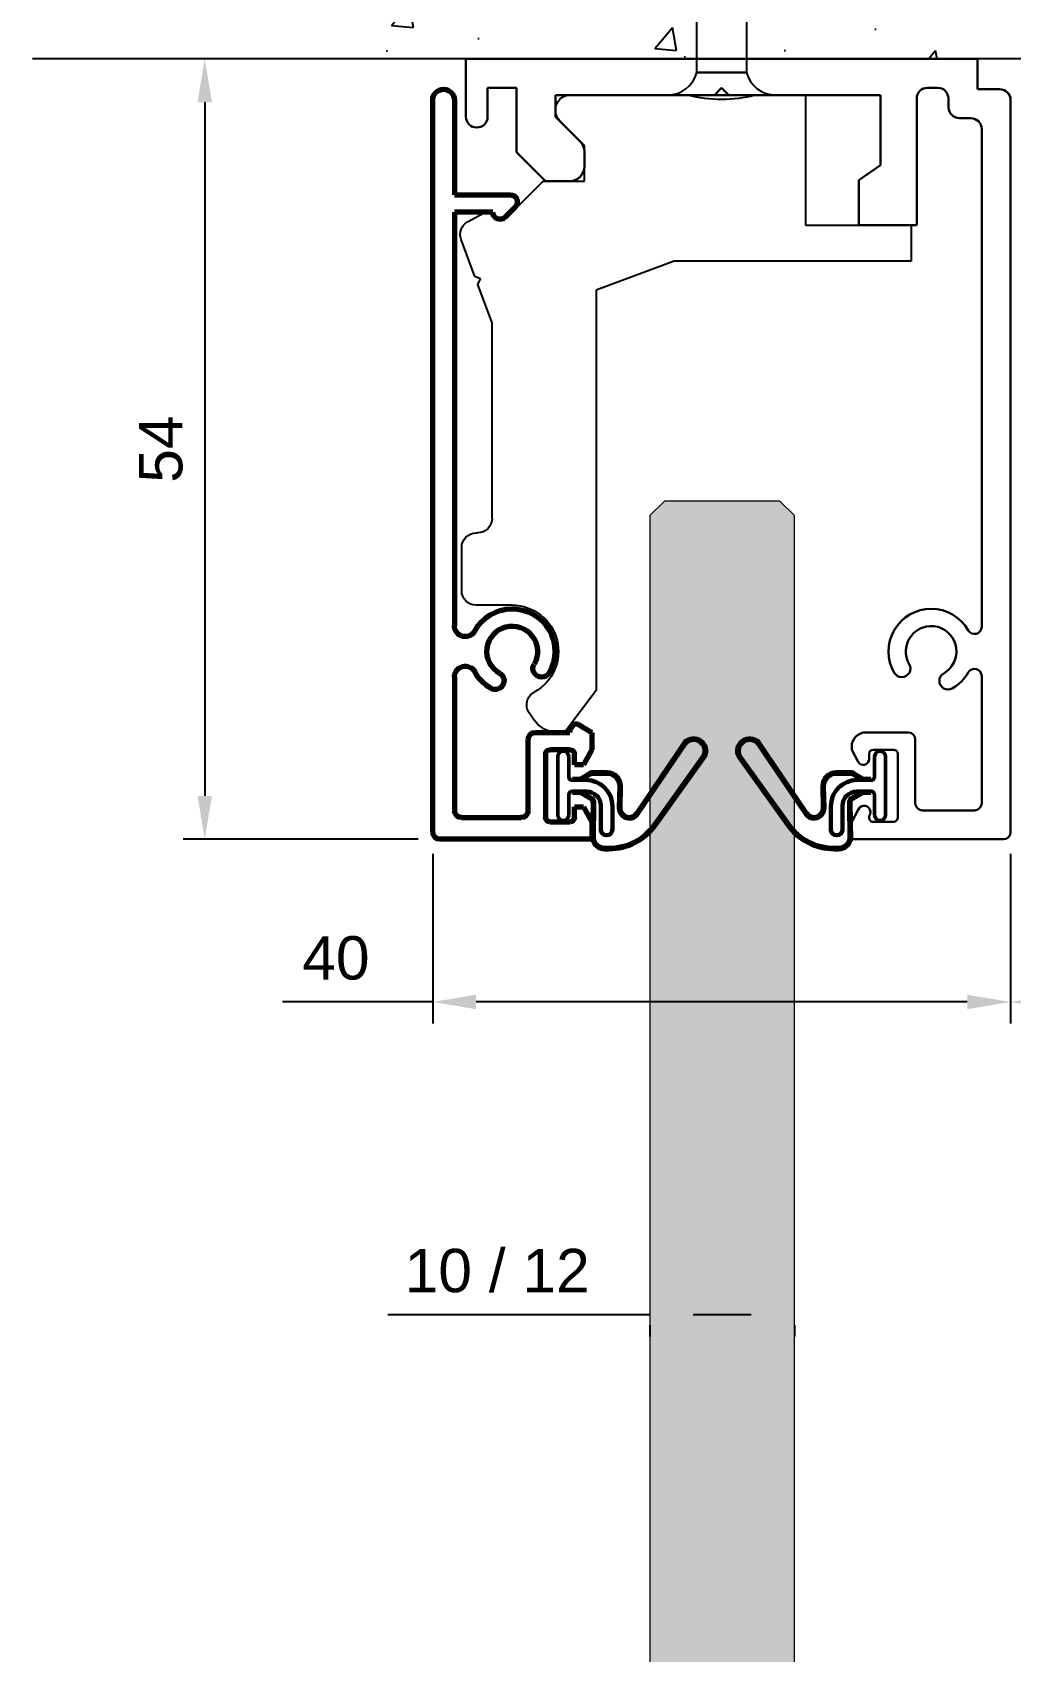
# Model space of a CAD drawing. Header units: millimetres. Extents: x 3394 to 4591, y 1370 to 2211.
# Drawn here: x 4197.3 to 4265, y 2027.5 to 2139.5 of the extents above; entities that cross this region are included whole.
import ezdxf

# ---------------------------------------------------------------- set-up
doc = ezdxf.new("R2010")
doc.units = ezdxf.units.MM
for name, color, linetype in [('48800_-_L2315', 7, 'Continuous'), ('48800_-_L3000', 7, 'Continuous'), ('Blocchi', 7, 'Continuous'), ('PARTENZA_VERTICA', 7, 'Continuous'), ('quote', 3, 'Continuous')]:
    doc.layers.add(name, color=color, linetype=linetype)
for name, color, linetype, lineweight in [('ALUMINIUM', 7, 'Continuous', 30), ('GLASS & JOINTS', 250, 'Continuous', 13), ('Guarnizioni', 30, 'Continuous', 70)]:
    doc.layers.add(name, color=color, linetype=linetype, lineweight=lineweight)
doc.layers.add('GLASS HATCH', color=7, linetype='Continuous', true_color=0xb8ffed, transparency=0.5)
doc.styles.get("Standard").update_dxf_attribs({"font": 'arial.ttf'})
doc.dimstyles.new('ISO-25$0', dxfattribs={"dimtxt": 3, "dimasz": 3, "dimexe": 1.5, "dimexo": 1.5, "dimgap": 1.5, "dimtad": 1, "dimtxsty": 'Standard', "dimcen": 2.5, "dimadec": 0, "dimazin": 0, "dimtfac": 1, "dimtmove": 0, "dimatfit": 3, "dimfxl": 0, "dimarcsym": 0})

# ---------------------------------------------------------------- blocks, each defined once
blk = doc.blocks.new('tassello')
at = {"color": 3}
blk.add_lwpolyline([(3, 1.570796257510665e-07), (-2.999999999999545, -1.570796257510665e-07, -0.3401220104936952), (-1.375000319165338, -1.250000071994691), (1.375000450065272, -1.249999928004968, -0.340122010493692)], format="xyb", close=True, dxfattribs=at)
blk.add_lwpolyline([(1.874999297992872, 2.706655095607857e-07, 0.1333334733354841), (-1.875004240001545, -1.267407697014278e-06)], format="xyb", dxfattribs=at)
blk.add_lwpolyline([(1.375000065449967, -1.249999928004968), (-1.374999934550033, -1.250000071994691), (-1.374999685840066, -6.000006722344892), (-1.514511788918753, -7.995129047307159), (-1.102926612364172, -9.27695898096215), (-1.601707516085298, -9.242081083864718), (-1.70634222071385, -10.73842993679193), (-1.294761733204268, -12.02024455294702), (-1.793536372447306, -11.98536659390868), (-1.898172062717549, -13.48173039186952), (-1.486591798665359, -14.76354558333946), (-1.985366228808743, -14.7286681039526), (-2.090002457646733, -16.22503195333513), (-1.678421875608365, -17.50684657795955), (-2.177196087602624, -17.47196914878975), (-2.281830814848945, -18.9683191748336), (-1.870245669293126, -20.25014801194391), (-2.369025941530708, -20.21527012404079), (-2.456223430502632, -21.46224735550584), (-2.204213907744816, -23.23412025708615), (-1.505914805239172, -23.28295007714667), (-0.2973747557671231, -6.000000015570095), (0.2973753840860809, -5.99999998442911), (1.505917743425016, -23.2829574194476), (2.20421575894261, -23.23412810191633), (2.456225848420218, -21.46224988475228), (2.369028558469836, -20.21527737595682), (1.870245568232804, -20.25015550640762), (2.281832781129651, -18.96831899841698), (2.177197890498974, -17.47196888770259), (1.678417425663156, -17.50684684156101), (2.090002603433732, -16.22501667171377), (1.985367797958588, -14.72867542913707), (1.486590100073954, -14.76355318951244), (1.898173425731329, -13.48173034501428), (1.793538127552893, -11.98537440608982), (1.294759911569599, -12.02025216773109), (1.706343255823867, -10.73842847939204), (1.601708483914081, -9.242080916134114), (1.102927072360217, -9.27695890123016), (1.514512568744976, -7.995128067538985), (1.375000314159479, -6.000006578354487)], close=True, dxfattribs=at)
at = {"color": 8}
for points in [[(0.3129558258256111, -6.222809483613332), (-0.3238356660267527, -6.378417016955609)], [(0.2988003152267993, -6.020378984354466), (-0.309188176994212, -6.168948016188665)], [(0.3767973736285057, -7.13578248027045), (-0.3898966165616002, -7.323133020414502)], [(0.3626418630296939, -6.933352481011639), (-0.3752491275290595, -7.113664519647614)], [(0.4406379214315166, -8.0487534769278), (-0.455958067096617, -8.267847523873456)], [(0.4264834108325886, -7.846325477668984), (-0.441310078063907, -8.058381023106449)], [(0.5044784692349822, -8.961725473585034), (-0.522019517631179, -9.212562027332297)], [(0.4903234586354301, -8.75929497432628), (-0.507372028599093, -9.003093526565408)], [(0.5541645064386103, -9.672266470983345), (-0.5734334791341098, -9.947808030024248)], [(0.6180070542422982, -10.58524496764051), (-0.6394929296684495, -10.89253003348313)], [(0.5683200170378768, -9.874696470242156), (-0.5880809681657411, -10.15727653079125)], [(0.6818491020458168, -11.49822446429778), (-0.7055543802025568, -11.83725253694195)], [(0.6321625648415647, -10.78767546689937), (-0.6541404187005355, -11.10199853425013)], [(0.7456906498491662, -12.41120346095499), (-0.7716158307371188, -12.78197454040094)], [(0.6960041126449141, -11.70065446355659), (-0.7202018692350975, -12.04672103770895)], [(0.8095321976525156, -13.32418245761221), (-0.8376772812716808, -13.72669704385987)], [(0.7598461604484328, -12.61363396021386), (-0.7862633197692048, -12.99144354116788)], [(0.8733742454560343, -14.23716145426931), (-0.9037382318060736, -14.67141954731881)], [(0.8236877082517822, -13.52661295687096), (-0.8523242703040523, -13.9361660446267)], [(-0.8249992814326106, -13.72361754319616), (-0.8249992907649357, -13.54538754319617)], [(-0.8249992328128428, -14.65219104319601), (-0.8249992706523699, -13.92951204319604)], [(0.8250007460760571, -14.24900045680226), (0.8250007092347005, -13.54538745680236)], [(0.9249972934157995, -15.15312645156644), (-0.9249866829140956, -15.60519154843121)], [(0.8875297560553008, -14.43959195352829), (-0.9183857208381596, -14.88088854808564)], [(-0.824999184193075, -15.58076504319604), (-0.8249992220321474, -14.8580855431959)], [(0.8250007946962796, -15.17757395680212), (0.8250007568562978, -14.45488745680223)], [(0.9249978041962095, -15.35901595156633), (-0.9250121721333926, -15.81108704843257)], [(0.9249988420360751, -16.08170595156628), (-0.9249856342935345, -16.53377054843111)], [(-0.8249991355728525, -16.50933854319589), (-0.8249991734119249, -15.78665904319598)], [(0.8250008433160474, -16.10614795680215), (0.8250008054765203, -15.3834609568022)], [(0.9249988528163158, -16.28759495156623), (-0.9250111235128315, -16.73966654843241)], [(0.9249998906566361, -17.01028495156618), (-0.924984085673259, -17.46235004843106)], [(-0.82499908695263, -17.43791204319587), (-0.8249991247921571, -16.71523304319578)], [(0.8250008919358152, -17.034721456802), (0.8250008540962881, -16.31203445680205)], [(0.9250004014365913, -17.21617445156608), (-0.925009574892556, -17.66824554843231)], [(-0.8249990383328623, -18.36648554319584), (-0.8249990761723893, -17.64380654319586)], [(0.8250009405560377, -17.96329495680197), (0.8250009027160559, -17.24060795680214)], [(0.9250004500568139, -18.14474595156605), (-0.9250100262725027, -18.59681754843234)], [(0.9249999392764039, -17.93885695156598), (-0.9249845370532057, -18.39092204843098)], [(-0.8249989897130945, -19.29505904319569), (-0.8249990275521668, -18.57238004319572)], [(0.8250009891762602, -18.89186845680194), (0.8250009513362784, -18.16918195680194)], [(0.9249999986768671, -19.07331795156608), (-0.925009977652735, -19.52538904843232)], [(0.9249994878964571, -18.86742845156607), (-0.924984488433438, -19.31949354843096)], [(-0.824998941092872, -20.22363304319572), (-0.8249989789319443, -19.50095354319581)], [(0.825001037796028, -19.8204419568018), (0.8250009999565009, -19.09775545680202)], [(0.9250000472966349, -20.00188945156594), (-0.9250099290329672, -20.45396104843223)], [(0.9249995365162249, -19.79600045156599), (-0.9249844398136702, -20.24806554843087)], [(-0.8249988924726495, -21.15220654319558), (-0.8249989303121765, -20.4295275431956)], [(0.8250010864157957, -20.74901595680183), (0.8250010485762687, -20.02632895680188)], [(0.9250010959167412, -20.93046095156581), (-0.9250088804128609, -21.3825325484321)], [(0.9250005851363312, -20.72457195156596), (-0.9249833911935639, -21.17663654843079)], [(-0.8047693819517008, -21.35314804213647), (-1.741493178997189e-06, -24.03570749999869)], [(0.8250021145177016, -21.28571295680183), (4.258507033227943e-06, -24.03570749999847)], [(0.8250011145178178, -21.28572095680181), (0.8250010971960364, -20.95490245680185)]]:
    blk.add_lwpolyline(points, dxfattribs=at)
for points in [[(0.9250002003718691, -15.35903179932541, 0.2436589233617568), (0.9250003351239684, -15.15314538471671)], [(-0.9249985898659361, -15.60524022148093, 0.2436589094946543), (-0.9249987084476743, -15.81112662568546)], [(0.9250002489916369, -16.28760529932538, 0.2436589233617568), (0.9250003837441909, -16.08171888471668)], [(-0.9249985412461683, -16.53381372148078, 0.2436589094946543), (-0.9249986598279065, -16.73970012568532)], [(0.9250002976114047, -17.21617879932523, 0.2436589233617568), (0.9250004323639587, -17.01029238471665)], [(-0.9249984926259458, -17.46238722148075, 0.2436589094946543), (-0.9249986112081388, -17.6682736256854)], [(-0.9249984440057233, -18.39096072148072, 0.2436589094946543), (-0.924998562588371, -18.59684712568526)], [(0.9250003462316272, -18.14475229932521, 0.2436589233617568), (0.9250004809837264, -17.93886588471662)], [(-0.9249983953859555, -19.31953422148069, 0.2436589094946543), (-0.9249985139676937, -19.52542062568534)], [(0.9250003948518497, -19.07332579932518, 0.2436589233617568), (0.925000529603949, -18.86743938471659)], [(-0.9249983467661878, -20.24810822148061, 0.2436589094946543), (-0.924998465347926, -20.45399462568514)], [(0.9250004434716175, -20.00189979932509, 0.2436589233617568), (0.9250005782241715, -19.7960133847165)], [(-0.92499829814642, -21.17667422148054, 0.2436589094946543), (-0.9249984167281582, -21.38256062568519)], [(0.9250004920913852, -20.93046579932502, 0.2436589233617568), (0.9250006268439392, -20.72457938471644)]]:
    blk.add_lwpolyline(points, format="xyb", dxfattribs=at)
blk = doc.blocks.new('binario Glass')
at = {"layer": 'ALUMINIUM', "color": 6}
for p, q in [((19.49999999999955, 53.99999999999977), (8.999999999999545, 53.99999999999932)), ((8.999999999999545, 53.99999999999932), (8.999999999999545, 52.79999999999859)), ((8.999999999999545, 52.79999999999859), (9.447058823529005, 51.96176470588193)), ((10.5, 52.79999999999995), (11.89999999999964, 52.79999999999995)), ((20, 2.849999999999682), (19.99999999999955, 53.49999999999977)), ((12.19999999999982, 52.49999999999977), (12.19999999999936, 48.09999999999968)), ((13.89999999999964, 51.99999999999977), (17.5, 52.00000000000023)), ((13.39999999999918, 47.09999999999923), (13.39999999999964, 51.49999999999932)), ((18, 51.49999999999977), (18, 42.70367250373897)), ((9.447058823529005, 48.63823529411661), (8.99999999999909, 47.79999999999768)), ((10.19999999999936, 48.09999999999923), (10.19999999999982, 48.44999999999868)), ((8.99999999999909, 47.79999999999768), (8.99999999999909, 47.60000000000014)), ((11.89999999999918, 47.7999999999995), (10.49999999999955, 47.7999999999995)), ((9.99999999999909, 46.59999999999877), (12.89999999999918, 46.59999999999923)), ((18, 39.29632749626148), (18, 4.849999999999682)), ((13.49999999999955, 11.49999999999977), (9.5, 11.49999999999977)), ((9.5, 11.49999999999977), (9.499999999999545, 8.3961314041087)), ((13.49999999999955, 2.749999999999318), (13.49999999999955, 11.49999999999932)), ((-12.199999999998, 8.450000000000045), (-14.20000000000073, 6.449999999997317)), ((-10.50000000000091, 8.450000000000045), (-12.199999999998, 8.450000000000045)), ((9.499999999999545, 8.396131404108246), (10.99999999999955, 7.345820096793659)), ((-9.50000000000091, 6.414213562370378), (-9.50000000000091, 7.450000000000045)), ((10.99999999999955, 7.345820096794114), (11, 2.499999999999318)), ((-14.20000000000073, 6.449999999997317), (-14.20000000000073, 1.999999999999318)), ((-11.50000000000091, 3.999999999997499), (-9.792893218814243, 5.707106781184166)), ((-17.69999999999982, 3.999999999999773), (-17.69999999999982, -2.273736754432321e-13)), ((-16.20000000000027, 1.999999999999773), (-16.19999999999982, 3.999999999999318)), ((-11.50000000000091, 2.499999999997499), (-11.50000000000091, 3.999999999997499)), ((17.24999999999955, 4.099999999999682), (16.44999999999982, 4.099999999999682)), ((-0.5000000000004547, 2.499999999999318), (-11.50000000000091, 2.499999999997499)), ((-9.094947017729282e-13, 1.999999999999773), (-0.5000000000004547, 2.499999999999773)), ((0.4999999999995453, 2.499999999999318), (-9.094947017729282e-13, 1.999999999999318)), ((10.99999999999955, 2.499999999998863), (0.4999999999995453, 2.499999999998863)), ((15.69999999999982, 3.349999999999682), (15.69999999999982, 2.749999999999773)), ((-14.20000000000073, 1.999999999999773), (-16.20000000000027, 1.999999999999773)), ((14.94999999999982, 1.999999999999773), (14.24999999999955, 1.999999999999773)), ((17.69999999999982, -2.273736754432321e-13), (17.69999999999982, 2.099999999999682)), ((17.69999999999982, 2.099999999999682), (19.25, 2.099999999999682)), ((-17.69999999999982, -2.273736754432321e-13), (17.69999999999982, 2.273736754432321e-13))]:
    blk.add_line(p, q, dxfattribs=at)
for centre, radius, start, end in [((19.49999999999955, 53.49999999999977), 0.5000000000000006, 0, 90), ((10.5, 52.49999999999977), 0.3000000000000116, 90, 206.5650511771013), ((11.89999999999964, 52.49999999999977), 0.3000000000000086, 0, 89.99999999997395), ((9.85923744793854, 52.12521325417515), 0.4434034803196035, 201.6306951433602, 32.86572148394345), ((13.89999999999964, 51.49999999999977), 0.5000000000000006, 90, 180), ((17.5, 51.49999999999977), 0.4999999999999449, 0, 90), ((9.799999999999272, 48.44999999999868), 0.4000000000000341, 0, 151.9275130641248), ((9.99999999999909, 47.59999999999923), 1.00000000000006, 179.9999999999609, 270), ((10.49999999999955, 48.09999999999923), 0.2999999999999531, 180, 270), ((11.89999999999918, 48.09999999999923), 0.3000000000000676, 270, 0), ((12.89999999999964, 47.09999999999923), 0.4999999999999449, 270, 0), ((12.46910902998798, 42.18236283260489), 0.6000000000000225, 329.7924970405892, 149.7924970406004), ((15.66762175605481, 43.03940173452588), 0.6000000000000802, 60.20750295857892, 240.207502958608), ((14.49999999999955, 40.99999999999977), 2.949999999999989, 29.5918457939272, 60.207502958608), ((17.5, 42.70367250373897), 0.5000000000000006, 209.5918457939627, 0), ((14.49999999997817, 40.99999999996339), 2.94999999999993, 149.7924970401803, 330.4081542067611), ((14.49999999999955, 40.99999999999977), 1.74999999999994, 149.7924970412662, 60.207502958608), ((17.5, 39.29632749626148), 0.5000000000000578, 0, 150.4081542068193), ((-10.50000000000091, 7.450000000000045), 0.9999999999999437, 0, 90), ((-10.50000000000091, 6.414213562370378), 1, 314.9999999999816, 0), ((-16.95000000000027, 3.999999999999773), 0.7500000000000008, 0, 180), ((17.24999999999955, 4.849999999999682), 0.7500000000000008, 270, 0), ((16.44999999999982, 3.349999999999682), 0.7500000000000004, 90, 180), ((14.25, 2.749999999999318), 0.7500000000000004, 180, 270), ((14.94999999999982, 2.749999999999318), 0.7500000000000008, 270, 0), ((19.25, 2.849999999999682), 0.7500000000000572, 270, 0)]:
    blk.add_arc(centre, radius, start, end, dxfattribs=at)
blk = doc.blocks.new('copertina Glass')
at = {"layer": 'Guarnizioni', "color": 4}
for p, q in [((-5.499999999999091, 12.50000000000045), (-5.499999999999091, -38.14999999999964)), ((5.500000000000909, 13.00000000000045), (-4.999999999999091, 13.00000000000091)), ((5.500000000000909, 11.80000000000064), (5.500000000000909, 13.00000000000045)), ((-3.499999999999091, 11.50000000000091), (0.6000000000008185, 11.50000000000091)), ((2.300000000001091, 7.100000000000364), (2.300000000000637, 11.50000000000045)), ((2.600000000000819, 11.80000000000064), (4.000000000000909, 11.80000000000064)), ((4.300000000000637, 11.5), (4.300000000000637, 10.75000000000045)), ((4.925000000000637, 10.75000000000045), (5.500000000000909, 11.80000000000064)), ((-3.999999999999091, 1.768473918384188), (-3.999999999999091, 11.00000000000045)), ((1.100000000000819, 11.00000000000045), (1.100000000001273, 6.100000000000364)), ((4.300000000000637, 10.75000000000045), (4.925000000000637, 10.75000000000045)), ((4.925000000000637, 7.850000000000364), (4.300000000001091, 7.850000000000364)), ((4.300000000001091, 7.850000000000364), (4.300000000001091, 7.100000000000364)), ((5.500000000001364, 6.799999999999272), (4.925000000000637, 7.850000000000364)), ((4.000000000000909, 6.800000000000182), (2.600000000001273, 6.800000000000182)), ((5.500000000001364, 5.599999999999909), (5.500000000001364, 6.799999999999272)), ((1.600000000001273, 5.599999999999909), (3.975000000000364, 5.599999999999909)), ((4.075000000000728, 5.300000000000182), (4.225000000000364, 5.099999999999909)), ((4.553047696576868, 5.035282074801671), (5.500000000000909, 5.599999999999909)), ((-3.999999999999091, -30.39999999999964), (-3.999999999999091, -1.768473918382369)), ((0.2056051464423945, -30.74644660940612), (-0.4943948535578784, -30.0464466094063)), ((-1.347948244151212, -30.39999999999964), (-3.999999999999091, -30.39999999999964)), ((-3.999999999999091, -38.14999999999964), (-3.999999999999091, -31.59999999999945)), ((-3.999999999999091, -31.59999999999945), (-0.147948244150939, -31.59999999999945))]:
    blk.add_line(p, q, dxfattribs=at)
for centre, radius, start, end in [((-4.999999999999091, 12.50000000000045), 0.5000000000000006, 90, 180), ((-3.499999999999091, 11.00000000000045), 0.5000000000001149, 90, 180), ((0.6000000000008185, 11.00000000000045), 0.5000000000000006, 0, 90), ((2.600000000000819, 11.50000000000045), 0.2999999999999549, 90, 180), ((4.000000000000909, 11.5), 0.300000000000071, 0, 90), ((2.600000000001273, 7.100000000000364), 0.300000000000071, 180, 270), ((4.000000000000909, 7.100000000000364), 0.3000000000000103, 270, 0), ((1.600000000001273, 6.099999999999909), 0.4999999999999987, 180, 270), ((4.475000000000819, 5.600000000000364), 0.4999999999999433, 180.0000000000261, 216.8698976458805), ((4.425000000000637, 5.25), 0.2500000000000003, 216.8698976457971, 300.8098674093873), ((0, 0), 2.94999999999993, 119.7924970413855, 151.4473626398028), ((-1.167621756053904, 2.039401734526564), 0.5999999999999106, 299.7924970414211, 119.7924970414211), ((-3.249999999999091, 1.768473918384188), 0.7500000000000004, 180, 331.4473626398028), ((9.094947017729282e-13, 4.547473508864641e-13), 2.949999999999991, 208.5526373603022, 30.20750295860624), ((9.094947017729282e-13, 0), 1.749999999999999, 119.792497041392, 30.20750295860624), ((2.030890970018845, 1.182362832594663), 0.6000000000000247, 30.20750295859498, 210.2075029586062), ((-3.249999999999091, -1.768473918382369), 0.7500000000000008, 28.55263735975424, 180), ((-0.8479482441512118, -30.39999999999964), 0.5000000000000572, 45.00000000001843, 180), ((-0.147948244150939, -31.09999999999945), 0.5000000000000577, 270, 45.00000000002764), ((-4.749999999999091, -38.14999999999964), 0.7500000000000008, 180, 0)]:
    blk.add_arc(centre, radius, start, end, dxfattribs=at)
blk = doc.blocks.new('fermavetro Glass')
for p, q in [((2071.713922929584, 1538.556068533343), (2071.238922929586, 1538.556068533343)), ((2073.888922929586, 1535.656068533341), (2071.713922929584, 1538.556068533343)), ((2069.591765045979, 1537.690471859533), (2069.265343987782, 1537.216507258962)), ((2073.888922929592, 1507.953589187821), (2073.888922929586, 1535.656068533341)), ((2068.088922929587, 1529.756068533343), (2065.588922929588, 1529.756068533342)), ((2064.588922929588, 1528.756068533341), (2064.588922929588, 1525.756068533341)), ((2065.588922929588, 1524.756068533342), (2065.688922929588, 1524.756068533342)), ((2066.688922929588, 1523.756068533342), (2066.688922929591, 1510.23030670902)), ((2066.688922929591, 1510.23030670902), (2065.704537606754, 1507.569167395442)), ((2065.881823591666, 1507.183720019586), (2065.49637621581, 1507.006434034675)), ((2065.704537606754, 1507.569167395442), (2065.881823591666, 1507.183720019586)), ((2079.288922929592, 1505.956068533342), (2073.888922929592, 1507.953589187821)), ((2065.49637621581, 1507.006434034674), (2064.55103399498, 1504.450841940525)), ((2095.688922929592, 1505.956068533345), (2079.288922929592, 1505.956068533342)), ((2095.688922929592, 1503.456068533344), (2095.688922929592, 1505.956068533345)), ((2065.001063270453, 1503.230984211682), (2066.094993100023, 1502.619607494708)), ((2066.838922929593, 1503.056068533343), (2067.588922929592, 1503.056068533343)), ((2067.588922929592, 1503.056068533343), (2070.238922929592, 1500.406068533343)), ((2088.388922929595, 1494.456068533343), (2088.388922929593, 1503.456068533343)), ((2088.388922929593, 1503.456068533343), (2095.688922929592, 1503.456068533344)), ((2070.238922929592, 1500.406068533343), (2073.088922929593, 1500.406068533343)), ((2073.088922929593, 1500.406068533343), (2073.088922929593, 1497.956068533343)), ((2073.088922929593, 1497.956068533343), (2071.381816148406, 1496.248961752157)), ((2071.088922929594, 1495.54185497097), (2071.088922929594, 1495.456068533343)), ((2072.088922929594, 1494.456068533343), (2088.388922929595, 1494.456068533343))]:
    blk.add_line(p, q)
for centre, radius, start, end in [((2071.238922929586, 1536.556068533343), 2.000000000000002, 90.00000000001303, 145.4446811713104), ((2070.088922929586, 1536.649305595867), 0.9999999999999993, 145.4446811713285, 241.5631098508546), ((2068.088922929587, 1532.956068533342), 3.200000000000169, 270.000000000013, 61.56310985125698), ((2065.588922929588, 1528.756068533342), 1.000000000000001, 90, 180.000000000013), ((2065.588922929588, 1525.756068533342), 1.000000000000001, 180, 270.000000000013), ((2065.688922929588, 1523.756068533342), 1.000000000000001, 0, 90.00000000001303), ((2065.488922929591, 1504.103906288952), 0.9999999999999999, 159.6999999999925, 240.8000000000046), ((2066.338922929593, 1503.056068533343), 0.5000000000000006, 240.800000000011, 0), ((2072.088922929594, 1495.54185497097), 0.9999999999998866, 134.9999999999816, 180.0000000000261), ((2072.088922929594, 1495.456068533343), 1.000000000000001, 180.0000000000261, 270)]:
    blk.add_arc(centre, radius, start, end)
blk = doc.blocks.new('48800')
at = {"layer": '48800_-_L3000', "linetype": 'Continuous', "lineweight": 5}
h = blk.add_hatch(dxfattribs=at)
h.set_pattern_fill('LINE', color=3, scale=2, angle=45, style=0)
h.set_pattern_definition([(45, (-6239.774805377373, -3270.228350211878), (-4.490128060534577, 4.490128060534577), [])])
edge = h.paths.add_edge_path()
edge.add_arc((9.396389012849795, 2.40966251806185), 0.896706326863548, 334.1295288506058, 494.3643185320288)
edge.add_line((8.769395574795453, 3.050725280414099), (5.444471376502406, -1.862180261775848))
edge.add_arc((4.916598358411647, -1.515421275796598), 0.6315787501057035, 270.0000000002475, 326.69914895622253, ccw=False)
edge.add_arc((4.996062680173054, -1.511926273021345), 0.6400259760442559, 180.3128777849759, 262.8678681542906, ccw=False)
edge.add_line((4.356046246815822, -1.515421275902554), (4.38947250000092, -0.03323105942172333))
edge.add_arc((3.38947250000092, -0.03323105942126858), 0.9999999999999968, 0, 90)
edge.add_line((3.38947250000092, 0.9667689405787314), (2.399999250001201, 0.9667689405787314))
edge.add_arc((2.399999250001201, 0.7141374405787246), 0.2526314999999962, 90, 119.9999999996547)
edge.add_line((2.273683500002335, 0.932922737375975), (1.591578450050292, 0.5391092032627967))
edge.add_arc((1.465262700083258, 0.7578945000459498), 0.2526314999727501, 270, 299.9999999949495, ccw=False)
edge.add_line((1.465262700083258, 0.5052630000727731), (1.010526000001846, 0.5052629999995588))
edge.add_line((1.010526000000937, 0.5052629999995588), (1.010526000000027, 0.405262999999195))
edge.add_line((1.010526000000027, 0.405262999999195), (1.465262700081439, 0.405262999999195))
edge.add_arc((1.465262700083258, 0.7578945000459498), 0.352631500046368, 270, 299.9999999994366)
edge.add_line((1.641578450103225, 0.4525066628298191), (2.323683500001607, 0.8463201969971124))
edge.add_arc((2.399999250001201, 0.7141374405787246), 0.1526315000000054, 90, 119.99999999974361, ccw=False)
edge.add_line((2.399999250001201, 0.8667689405792771), (3.38947250000092, 0.8667689405788224))
edge.add_arc((3.38947250000092, -0.03323105942126858), 0.9000000000000059, 0.06988599971208487, 90, ccw=False)
edge.add_line((4.289471830506045, -0.03213329297705059), (4.256041235630619, -1.514516029156766))
edge.add_arc((4.996062680173054, -1.511926273021345), 0.7400259760442747, 180.2005097174982, 263.3500359557772)
edge.add_arc((4.916598358411647, -1.515421275796598), 0.7315787501057127, 269.5118242481909, 326.6432963274905)
edge.add_line((5.527659461139592, -1.917679645927365), (8.846376224170854, 2.986053794500549))
edge.add_arc((9.396389012849795, 2.40966251806185), 0.7967063268635467, -25.27844735126598, 133.6584744605168, ccw=False)
edge.add_line((10.11680532527498, 2.069454775564282), (6.714339917959478, -2.689066771321905))
edge.add_arc((3.541890162345226, -0.4206835259019499), 3.900000000000003, 269.9999999999866, 324.43425599117296, ccw=False)
edge.add_line((3.541890162344316, -4.320683525902041), (3.251858882145825, -4.320683525902496))
edge.add_arc((3.270429271379726, -3.481853783880979), 0.8390352766452767, 196.6940098438309, 268.7317674874703, ccw=False)
edge.add_line((2.466757206734655, -3.72287537620241), (2.499998554510967, -1.152408388225922))
edge.add_arc((2.14736775000074, -1.151708034281), 0.3526314999903055, 359.886205992474, 419.9999999936312)
edge.add_line((2.323683500029802, -0.8463201971344461), (1.641578450067755, -0.452506662896667))
edge.add_arc((1.465262700102357, -0.7578944999731902), 0.3526314998976901, 59.99999999686333, 89.99999999674895)
edge.add_line((1.465262700122366, -0.4052630000755926), (1.010526000000937, -0.4052630000005593))
edge.add_line((1.010526000000027, -0.4052630000005593), (1.010526000000027, -0.5052630000009231))
edge.add_line((1.010526000000027, -0.5052630000009231), (1.465262700101448, -0.5052630000004683))
edge.add_arc((1.465262700102357, -0.7578944999731902), 0.2526314999727575, 59.99999999363979, 90, ccw=False)
edge.add_line((1.591578450113047, -0.5391092032145934), (2.273683500025072, -0.9329227374987568))
edge.add_arc((2.14736775000074, -1.151708034281), 0.2526315000000008, 0, 59.99999999364178, ccw=False)
edge.add_line((2.399999250001201, -1.151708034281), (2.366572996817013, -3.736473275902426))
edge.add_arc((3.270429271379726, -3.481853783880979), 0.939035276645271, 195.7327148735532, 268.8011990043486)
edge.add_line((3.250783246816354, -4.42068352590195), (3.541890162344316, -4.42068352590195))
edge.add_arc((3.541890162345226, -0.4206835259019499), 4.000000000000004, 269.999999999987, 324.4342559911777)
edge.add_line((6.795684783488468, -2.747230444281286), (10.20322992133242, 2.018395365038032))
at = {"layer": '48800_-_L2315', "color": 3, "linetype": 'Continuous', "lineweight": 50}
for p, q in [((2.36657299682156, 0.8630637995302095), (2.36657299682156, 0.8111730546111175)), ((2.36657299682156, 0.3839548278692746), (2.36657299682156, 0.3326725295596589)), ((3.250783246821811, 0.8667689405783676), (3.250783246821811, 0.8167689405786405)), ((2.36657299682156, -0.4473202594099348), (2.36657299682156, -0.501206485540024)), ((2.36657299682156, -0.8139785796010983), (2.36657299682156, -0.8754870456659773)), ((3.250783246821811, -0.09474503675437518), (3.250783246821811, -0.1654285425979651)), ((3.250783246821811, -3.376517609131497), (3.250783246821811, -3.429402981724252)), ((3.250783246821811, -4.270644441476634), (3.250783246821811, -4.320659023000644))]:
    blk.add_line(p, q, dxfattribs=at)
at = {"layer": '48800_-_L3000', "color": 3, "linetype": 'Continuous', "lineweight": 50}
for p, q in [((8.769395574795453, 3.050725280414099), (5.444471376502406, -1.862180261775848)), ((5.527659461139592, -1.917679645927365), (8.846376224171763, 2.986053794500549)), ((8.884727381443554, 2.953512417873299), (5.569243964262569, -1.94544343311145)), ((0, 2.0210519999996), (0, -2.021052000000054)), ((0.7578945000004751, 0.6315787499993348), (0.7578945000004751, 2.0210519999996)), ((6.673667485195438, -2.659984934842214), (10.07347230572304, 2.09481564561429)), ((10.11680532527498, 2.069454775564282), (6.714339917959478, -2.689066771321905)), ((6.795684783488468, -2.74723044428174), (10.20322992133242, 2.018395365038032)), ((1.465262700083258, 0.5052629999995588), (1.010526000000937, 0.5052629999995588)), ((1.010526000000027, 0.5052629999995588), (1.010526000000027, 0.405262999999195)), ((1.010526000000027, 0.405262999999195), (1.465262700082349, 0.405262999999195)), ((1.961051550000775, 0.3789472499993281), (1.010526000000937, 0.3789472499993281)), ((2.273683500002335, 0.932922737375975), (1.591578450050292, 0.5391092032623419)), ((1.641578450103225, 0.4525066628298191), (2.323683500001607, 0.8463201969971124)), ((2.348683500001243, 0.8030189268074537), (1.700772350085572, 0.4289472499990552)), ((1.700772350085572, 0.4289472499990552), (1.961051550000775, 0.4289472499990552)), ((3.38947250000092, 0.9667689405787314), (2.399999250001201, 0.9667689405787314)), ((2.399999250001201, 0.8667689405788224), (3.38947250000092, 0.8667689405788224)), ((3.38947250000092, 0.8167689405786405), (2.399999250001201, 0.8167689405786405)), ((0.7578945000004751, -2.021052000000509), (0.7578945000004751, -0.6315787500006991)), ((1.010526000000027, -0.3789472500006923), (2.003157050000482, -0.3789472500006923)), ((1.465262700122366, -0.4052630000005593), (1.010526000000937, -0.4052630000005593)), ((1.010526000000027, -0.4052630000005593), (1.010526000000027, -0.5052630000004683)), ((1.010526000000027, -0.5052630000004683), (1.465262700101448, -0.5052630000004683)), ((1.591578450113047, -0.5391092032145934), (2.273683500025072, -0.9329227374987568)), ((2.323683500035258, -0.8463201971262606), (1.641578450068664, -0.4525066628971217)), ((2.003157050000482, -0.4289472500004194), (1.700772350075567, -0.4289472500004194)), ((1.700772350076477, -0.4289472500004194), (2.348683500044899, -0.8030189269425136)), ((4.206039502805652, -1.514029139572358), (4.239470951440126, -0.03160854592488249)), ((4.289471830506045, -0.03213329297705059), (4.256041235630619, -1.514516029156766)), ((4.356046246815822, -1.515421275902554), (4.389472500000011, -0.03323105942172333)), ((2.399999250001201, -1.151708034281455), (2.366572996817013, -3.736473275902426)), ((2.466757206734655, -3.72287537620241), (2.499998554510967, -1.152408388225922)), ((2.549997795196759, -1.152790391997769), (2.516853723221175, -3.715735294495971)), ((2.9531570500003, -3.021052000000509), (2.9531570500003, -1.378947250000238)), ((3.003157050000482, -1.378947250000692), (3.003157050000482, -3.021052000000964)), ((3.761051550000047, -3.021052000000509), (3.761051550000047, -1.421052750000399)), ((3.811051550001139, -1.421052750000399), (3.811051550001139, -3.021052000000509)), ((3.250783246816354, -4.42068352590195), (3.541890162344316, -4.42068352590195)), ((3.541890162344316, -4.320683525902496), (3.251858882145825, -4.320683525902496)), ((3.252420776332656, -4.270683525902314), (3.541890162344316, -4.270683525902314))]:
    blk.add_line(p, q, dxfattribs=at)
for centre, radius, start, end in [((0.378947250001147, 2.0210519999996), 0.3789472500000008, 0, 180), ((9.396389012849795, 2.40966251806185), 0.896706326863442, 334.1295288505872, 134.3643185320363), ((9.396389012849795, 2.40966251806185), 0.7967063268636893, 334.7215526487413, 133.6584744605154), ((9.396389012849795, 2.40966251806185), 0.7467063268635303, 335.0613537848866, 133.2532824193669), ((1.010526000000027, 0.6315787499993348), 0.252631499999989, 180, 270), ((1.465262700083258, 0.7578945000459498), 0.2526314999727738, 270, 299.9999999949428), ((1.465262700083258, 0.7578945000459498), 0.3526315000463853, 270, 299.9999999994252), ((1.961051550000775, -1.421052750000399), 1.849999999999685, 0, 90), ((1.961051550000775, -1.421052750000399), 1.800000000000006, 0, 90), ((2.399999250001201, 0.7141374405787246), 0.252631499999989, 90, 119.9999999996709), ((2.399999250001201, 0.7141374405787246), 0.1526314999999399, 90, 119.9999999997291), ((2.399999250001201, 0.7141374405787246), 0.1026314999998945, 90, 119.9999999999035), ((3.38947250000092, -0.03323105942126858), 0.999999999999994, 0, 90), ((3.38947250000092, -0.03323105942126858), 0.9000000000001229, 0.06988599970922103, 90), ((3.38947250000092, -0.03323105942126858), 0.850000000000003, 0.1093685082818924, 90), ((1.010526000000027, -0.6315787500006991), 0.2526315000000029, 90, 180), ((1.465262700102357, -0.7578944999731902), 0.3526314998976521, 59.99999999687436, 89.99999999674311), ((1.465262700102357, -0.7578944999731902), 0.2526314999728996, 59.99999999365227, 90), ((2.003157050000482, -1.378947250000692), 0.9999999999998899, 0, 90), ((2.003157050000482, -1.378947250000692), 0.9500000000000098, 0, 90), ((2.14736775000074, -1.151708034281), 0.2526315000000834, 0, 59.99999999340662), ((2.14736775000074, -1.151708034281), 0.3526314999903036, 359.8862059924704, 59.99999999361668), ((2.147367750009835, -1.151708034275543), 0.40263149999061, 359.8459767700854, 59.99999999350037), ((0.378947250001147, -2.021052000000509), 0.3789472499999974, 180, 0), ((4.996062680173054, -1.511926273021345), 0.7900259760441394, 180.1525083024812, 263.5451577445012), ((4.996062680173054, -1.511926273021345), 0.7400259760442733, 180.2005097174938, 263.3500359557647), ((4.996062680173054, -1.511926273021345), 0.6400259760441888, 180.3128777849853, 262.8678681542962), ((4.916598358411647, -1.515421275796598), 0.7815787501056921, 269.3145215482322, 326.6194820430252), ((4.916598358411647, -1.515421275796598), 0.7315787501057879, 269.511824248194, 326.6432963275067), ((4.916598358411647, -1.515421275796598), 0.6315787501056129, 270.0000000002345, 326.6991489562507), ((3.382104300000719, -3.021052000000509), 0.4289472499999953, 180, 0), ((3.382104300000719, -3.021052000000509), 0.3789472499999974, 180, 0), ((3.541890162345226, -0.4206835259019499), 3.850000000000353, 269.9999999999739, 324.434255991183), ((3.541890162345226, -0.4206835259019499), 3.900000000000085, 269.9999999999739, 324.434255991183), ((3.541890162345226, -0.4206835259019499), 4.000000000000004, 269.9999999999739, 324.434255991183), ((3.270429271379726, -3.481853783881434), 0.9390352766452355, 195.7327148735173, 268.8011990043589), ((3.270429271379726, -3.481853783880979), 0.8390352766455319, 196.6940098438362, 268.7317674874655), ((3.270429271379726, -3.481853783880979), 0.7890352766453878, 197.2423774141881, 268.6921999648625)]:
    blk.add_arc(centre, radius, start, end, dxfattribs=at)
at = {"layer": 'PARTENZA_VERTICA', "color": 3, "linetype": 'Continuous', "lineweight": 50}
for p, q in [((2.200000000006185, 0.7171764680629167), (2.200000000006185, 0.7749114949810973)), ((2.200000000006185, 0.3630166539855963), (2.200000000006185, 0.4134508990123322)), ((2.200000000006185, -0.4495642003203102), (2.200000000006185, -0.3985122174594835)), ((2.200000000006185, -0.7749114950875082), (2.200000000006185, -0.7171764681493187))]:
    blk.add_line(p, q, dxfattribs=at)
blk = doc.blocks.new('*D33')
at = {"layer": 'Defpoints', "color": 0, "transparency": 16777216}
for p in [(4240.074654208756, 2051.558628643243), (4250.074654208756, 2051.558628643243), (4250.074654208756, 2050.771485521042)]:
    blk.add_point(p, dxfattribs=at)
at = {"layer": 'quote', "color": 0, "lineweight": -2, "transparency": 16777216}
for p, q in [((4240.074654208756, 2050.771485521042), (4221.935500047774, 2050.771485521042)), ((4247.074654208756, 2050.771485521042), (4243.074654208756, 2050.771485521042)), ((4240.074654208756, 2050.058628643243), (4240.074654208756, 2049.271485521042)), ((4250.074654208756, 2050.058628643243), (4250.074654208756, 2049.271485521042))]:
    blk.add_line(p, q, dxfattribs=at)
at = {"layer": 'quote', "color": 0, "transparency": 16777216}
for points in [[(4243.074654208756, 2051.271485521042), (4243.074654208756, 2050.271485521042), (4240.074654208756, 2050.771485521042)], [(4247.074654208756, 2051.271485521042), (4247.074654208756, 2050.271485521042), (4250.074654208756, 2050.771485521042)]]:
    blk.add_solid(points, dxfattribs=at)
at = {"layer": 'quote', "color": 0, "transparency": 16777216, "insert": (4229.505077128265, 2053.822645139051), "char_height": 3, "attachment_point": 5}
blk.add_mtext('10 / 12', dxfattribs=at)
blk = doc.blocks.new('*D49')
at = {"layer": 'Defpoints', "color": 0, "transparency": 16777216}
for p in [(4225.044887984021, 2084.186781426869), (4265.038637448685, 2084.186781426867), (4225.044887984021, 2072.428561082867)]:
    blk.add_point(p, dxfattribs=at)
at = {"layer": 'quote', "color": 0, "lineweight": -2, "transparency": 16777216}
for p, q in [((4225.044887984021, 2082.686781426869), (4225.044887984021, 2070.928561082867)), ((4265.038637448685, 2082.686781426867), (4265.038637448685, 2070.928561082867)), ((4225.044887984021, 2072.428561082867), (4214.636975296436, 2072.428561082867)), ((4262.038637448685, 2072.428561082867), (4228.044887984021, 2072.428561082867))]:
    blk.add_line(p, q, dxfattribs=at)
at = {"layer": 'quote', "color": 0, "transparency": 16777216}
for points in [[(4228.044887984021, 2072.928561082867), (4228.044887984021, 2071.928561082867), (4225.044887984021, 2072.428561082867)], [(4262.038637448685, 2072.928561082867), (4262.038637448685, 2071.928561082867), (4265.038637448685, 2072.428561082867)]]:
    blk.add_solid(points, dxfattribs=at)
at = {"layer": 'quote', "color": 0, "transparency": 16777216, "insert": (4218.340931640228, 2075.460280046032), "char_height": 3, "attachment_point": 5}
blk.add_mtext('40', dxfattribs=at)
blk = doc.blocks.new('*D50')
at = {"layer": 'Defpoints', "color": 0, "transparency": 16777216}
for p in [(4218.340931640229, 2137.686781426867), (4209.263066204212, 2083.686781426869), (4225.544887984022, 2083.686781426869)]:
    blk.add_point(p, dxfattribs=at)
at = {"layer": 'quote', "color": 0, "lineweight": -2, "transparency": 16777216}
for p, q in [((4216.840931640229, 2137.686781426867), (4207.763066204212, 2137.686781426867)), ((4209.263066204212, 2134.686781426867), (4209.263066204212, 2086.686781426869)), ((4224.044887984022, 2083.686781426869), (4207.763066204212, 2083.686781426869))]:
    blk.add_line(p, q, dxfattribs=at)
at = {"layer": 'quote', "color": 0, "transparency": 16777216}
for points in [[(4208.763066204212, 2134.686781426867), (4209.763066204212, 2134.686781426867), (4209.263066204212, 2137.686781426867)], [(4208.763066204212, 2086.686781426869), (4209.763066204212, 2086.686781426869), (4209.263066204212, 2083.686781426869)]]:
    blk.add_solid(points, dxfattribs=at)
at = {"layer": 'quote', "color": 0, "transparency": 16777216, "insert": (4206.237486395208, 2110.686781426866), "char_height": 3, "attachment_point": 5, "rotation": 90}
blk.add_mtext('54', dxfattribs=at)
blk = doc.blocks.new('*D52')
at = {"layer": 'Defpoints', "color": 0, "transparency": 16777216}
for p in [(4311.148637448686, 2087.186781426843), (4265.038637448685, 2084.186781426867), (4265.038637448685, 2072.428561082867)]:
    blk.add_point(p, dxfattribs=at)
at = {"layer": 'quote', "color": 0, "lineweight": -2, "transparency": 16777216}
for p, q in [((4311.148637448686, 2085.686781426843), (4311.148637448686, 2070.928561082867)), ((4265.038637448685, 2082.686781426867), (4265.038637448685, 2070.928561082867)), ((4308.148637448686, 2072.428561082867), (4268.038637448685, 2072.428561082867))]:
    blk.add_line(p, q, dxfattribs=at)
at = {"layer": 'quote', "color": 0, "transparency": 16777216}
for points in [[(4268.038637448685, 2072.928561082867), (4268.038637448685, 2071.928561082867), (4265.038637448685, 2072.428561082867)], [(4308.148637448686, 2072.928561082867), (4308.148637448686, 2071.928561082867), (4311.148637448686, 2072.428561082867)]]:
    blk.add_solid(points, dxfattribs=at)
at = {"layer": 'quote', "color": 0, "transparency": 16777216, "insert": (4300.944381926426, 2075.454140891872), "char_height": 3, "attachment_point": 5}
blk.add_mtext('45', dxfattribs=at)

msp = doc.modelspace()

# ---------------------------------------------------------------- hatches: boundary and pattern name
h = msp.add_hatch()
h.set_pattern_fill('AR-CONC', color=256, scale=0.1)
h.set_pattern_definition([(49.99999999999999, (1766.632297357685, 681.8451567525415), (18.2184668996004, -1.593908553890309), [1.905, -20.955]), (355, (1766.632297357685, 681.8451567525415), (-3.524342142496934, 19.10568452390352), [1.524, -16.764058417]), (100.4514447, (1768.150498057684, 681.7123314025414), (14.69412470903533, 17.51177519121951), [1.61900088, -17.80902445999999]), (46.18420000000001, (1766.632297357685, 686.9251567525414), (27.10790408921299, -4.204232793272715), [2.8575, -31.4325]), (96.63555760999992, (1768.891287357684, 686.5748067525415), (23.7404134051503, 24.74261245977215), [2.428502314, -26.713560816]), (351.1841511700001, (1766.632297357685, 686.9251567525414), (23.74041340649771, 24.74261245855327), [2.285996707, -25.145973192]), (21, (1769.172297357685, 685.6551567525414), (15.16143912691325, -10.22651981870876), [1.905, -20.955]), (326.0000000000001, (1769.172297357685, 685.6551567525414), (6.180202834764708, 18.41879661223193), [1.524, -16.764]), (71.45144499999999, (1770.435750617684, 684.8029467625415), (21.34164192787162, 8.192276888590525), [1.61900088, -17.80899376]), (37.50000000000001, (1766.632297357685, 681.8451567525415), (0.3088603250591817, 8.455503887315311), [0, -16.5608, 0, -17.018, 0, -16.8275]), (7.499999999999999, (1766.632297357685, 681.8451567525415), (6.681966251030575, 10.01805748181195), [0, -9.7028, 0, -16.1798, 0, -6.413500000000001]), (327.5, (1760.968097357685, 681.8451567525415), (13.55905951668714, -0.5728743992673444), [0, -6.350000000000001, 0, -19.812, 0, -26.289]), (317.5, (1758.428097357685, 681.8451567525415), (14.81291813860181, 2.542649103333303), [0, -8.255, 0, -13.1572, 0, -18.669])])
edge = h.paths.add_edge_path()
edge.add_spline(control_points=[(4251.34177995589, 2157.773894058812), (4263.785969345992, 2160.102729734331), (4344.315430569804, 2184.048569350684), (4312.348714610116, 2153.282661512326), (4342.28102345021, 2137.686781426866)], knot_values=[66.53022502847658, 66.53022502847658, 66.53022502847658, 66.53022502847658, 101.7331283045513, 137.9242458882811, 137.9242458882811, 137.9242458882811, 137.9242458882811], degree=3, periodic=0)
edge.add_line((4342.28102345021, 2137.686781426866), (4251.34177995589, 2137.686781426866))
edge.add_line((4251.34177995589, 2137.686781426866), (4251.34177995589, 2157.773894058812))
edge = h.paths.add_edge_path()
edge.add_spline(control_points=[(4197.333351487147, 2137.686781426866), (4207.457030940479, 2152.199143531337), (4215.235501177713, 2178.246526902188), (4237.769261403166, 2156.661728184364), (4249.324391362607, 2157.396355082175), (4251.34177995589, 2157.773894058812)], knot_values=[0, 0, 0, 0, 33.88785283328875, 60.82330967277503, 66.53022502847658, 66.53022502847658, 66.53022502847658, 66.53022502847658], degree=3, periodic=0)
edge.add_line((4251.34177995589, 2157.773894058812), (4251.34177995589, 2137.686781426866))
edge.add_line((4251.34177995589, 2137.686781426866), (4197.333351487147, 2137.686781426866))
at = {"layer": 'GLASS HATCH'}
h = msp.add_hatch(color=256, dxfattribs=at)
h.dxf.hatch_style = 1
h.paths.add_polyline_path([(4240.074654208756, 2002.240808082818), (4242.056645828721, 2002.240808082818), (4243.806645828721, 1998.8064613085), (4246.806645828721, 2005.675154857136), (4248.056645828721, 2002.240808082818), (4250.074654208756, 2002.240808082818), (4250.074654208756, 2106.086781426857), (4249.074654208756, 2107.086781426857), (4241.074654208756, 2107.086781426857), (4240.074654208756, 2106.086781426857)])

# ---------------------------------------------------------------- linework, layer by layer
msp.add_line((4342.28102345021, 2137.686781426866), (4197.333351487147, 2137.686781426866))
at = {"layer": 'GLASS & JOINTS'}
msp.add_lwpolyline([(4250.074654208756, 2002.240808082818), (4250.074654208756, 2106.086781426857), (4249.074654208756, 2107.086781426857), (4241.074654208756, 2107.086781426857), (4240.074654208756, 2106.086781426857), (4240.074654208756, 2002.240808082818)], dxfattribs=at)

# ---------------------------------------------------------------- block references
at = {"color": 2, "xscale": -1, "rotation": 180}
msp.add_blockref('fermavetro Glass', (2162.455965054433, 3629.642849960211), dxfattribs=at)
msp.add_blockref('48800', (4233.695226351198, 2087.386781426867))
at = {"xscale": -1}
msp.add_blockref('48800', (4256.382048546174, 2087.386781426867), dxfattribs=at)
at = {"layer": 'Blocchi', "xscale": -1.25, "yscale": 1.25, "zscale": 1.25, "rotation": 180}
msp.add_blockref('tassello', (4245.038637448685, 2135.186781426867), dxfattribs=at)
at = {"layer": 'Blocchi', "xscale": -1, "rotation": 180}
for name, p in [('binario Glass', (4245.038637448686, 2137.686781426867)), ('copertina Glass', (4230.54488798402, 2096.686781426869))]:
    msp.add_blockref(name, p, dxfattribs=at)

# ---------------------------------------------------------------- dimensions: what is measured, and where the dimension line sits
at = {"layer": 'quote'}
dim = msp.add_linear_dim(base=(4209.263066204212, 2083.686781426869), p1=(4218.340931640228, 2137.686781426866), p2=(4225.544887984021, 2083.686781426868), angle=90, dimstyle='ISO-25$0', dxfattribs=at)
dim.commit()
dim.dimension.update_dxf_attribs({"geometry": '*D50', "text_midpoint": (4206.237486395208, 2110.686781426866)})
for base, p1, p2, text, picture, middle in [((4265.038637448685, 2072.428561082867), (4311.148637448686, 2087.186781426843), (4265.038637448685, 2084.186781426867), '45', '*D52', (4300.944381926426, 2072.428561082867)), ((4225.044887984021, 2072.428561082867), (4265.038637448685, 2084.186781426867), (4225.044887984021, 2084.186781426869), '40', '*D49', (4218.340931640228, 2072.428561082867))]:
    dim = msp.add_linear_dim(base=base, p1=p1, p2=p2, text=text, dimstyle='ISO-25$0', dxfattribs=at)
    dim.commit()
    dim.dimension.update_dxf_attribs({"geometry": picture, "text_midpoint": middle, "dimtype": 160})
dim = msp.add_linear_dim(base=(4250.074654208756, 2050.771485521042), p1=(4240.074654208756, 2051.558628643243), p2=(4250.074654208756, 2051.558628643243), angle=180, text='<> / 12', dimstyle='ISO-25$0', dxfattribs=at)
dim.commit()
dim.dimension.update_dxf_attribs({"geometry": '*D33', "text_midpoint": (4229.505077128265, 2050.771485521042), "dimtype": 160})

doc.saveas('drawing.dxf')
